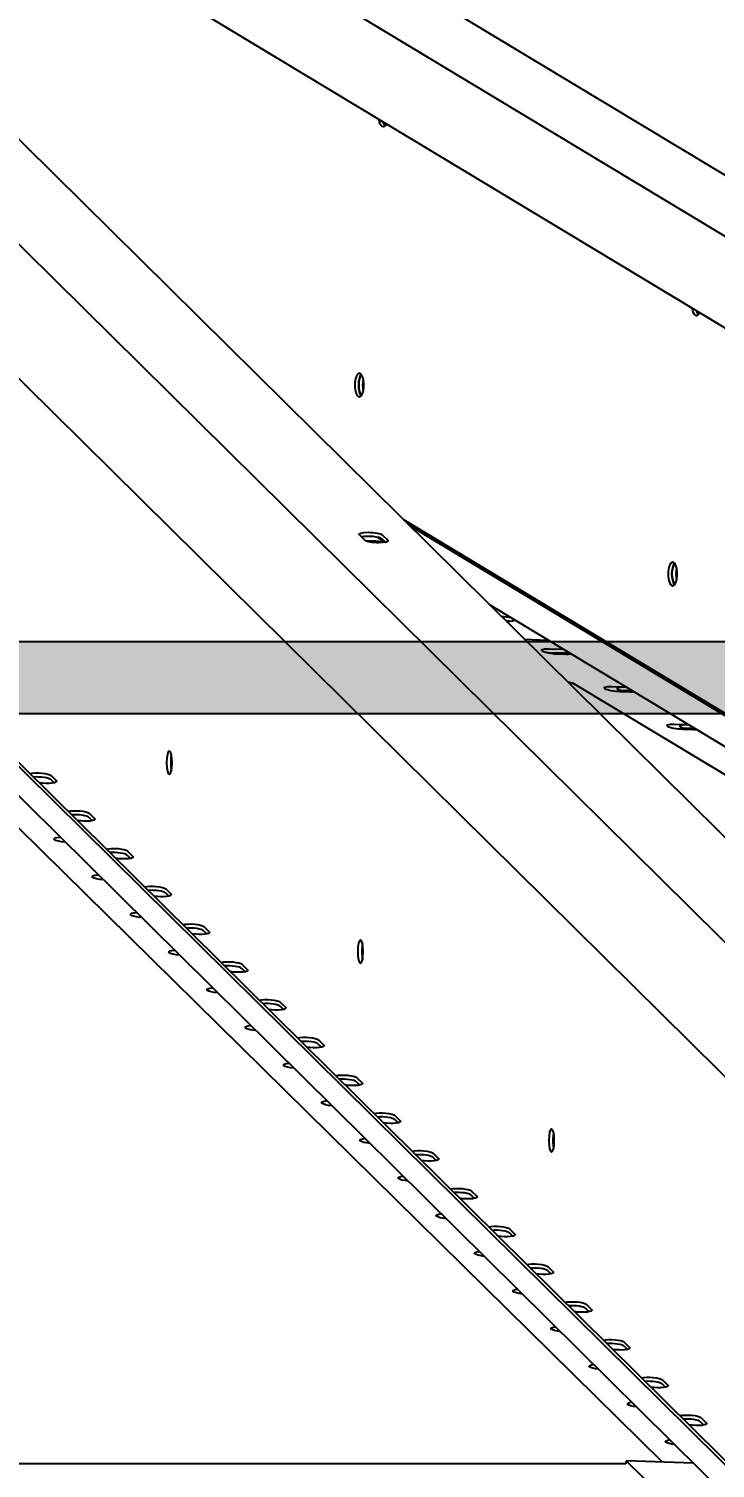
# Model space of a CAD drawing. Header units: millimetres. Extents: x -272986 to 200319, y -34579 to 49604.
# Drawn here: x 8513 to 8922, y 14324 to 15182 of the extents above; entities that cross this region are included whole.
import ezdxf
from ezdxf import colors
from ezdxf.entities.mleader import LeaderData, LeaderLine
from ezdxf.math import Vec2, Vec3

# ---------------------------------------------------------------- set-up
doc = ezdxf.new("R2010")
doc.units = ezdxf.units.MM
doc.layers.get('Defpoints').update_dxf_attribs({"color": 9})
for name, color, linetype in [('X 3001 D', 5, 'Continuous'), ('X 4001 T', 7, 'Continuous'), ('X 5001 H', 8, 'Continuous')]:
    doc.layers.add(name, color=color, linetype=linetype)
doc.layers.add('X 5999 H', color=7, linetype='Continuous', true_color=0xffffff)
doc.styles.add('BIT STD. 2.5', font='isocpeur.ttf', dxfattribs={"height": 2.5})
doc.styles.add('BIT STD. 3.0', font='isocpeur.ttf', dxfattribs={"height": 2.5})
doc.dimstyles.new('BIT STD. 3.0', dxfattribs={"dimtxt": 3, "dimasz": 3, "dimexe": 1, "dimexo": 0.75, "dimgap": 1, "dimtad": 1, "dimdec": 0, "dimdsep": 46, "dimtxsty": 'BIT STD. 3.0', "dimcen": 0, "dimadec": 0, "dimazin": 0, "dimtfac": 1, "dimtdec": 0, "dimtmove": 0, "dimatfit": 3, "dimfxl": 1, "dimtfill": 1, "dimlwd": -1, "dimlwe": -1, "dimarcsym": 0})

# ---------------------------------------------------------------- blocks, each defined once
blk = doc.blocks.new('A$C79477E6E')
at = {"extrusion": (0, 1, 0)}
for p, q in [((306.8524271010428, 1805.919100458366), (1853.595212368677, 276.2519309200525)), ((1916.799257194547, 276.2519309200343), (370.0564719268914, 1805.91910045835)), ((476.9535320341056, 1806.64523979739), (3012.505441377452, 276.9780702590779)), ((3072.557610990709, 276.9780702590597), (537.0057016473402, 1806.645239797375)), ((244.2066694017412, 1787.748446359687), (1790.949454669353, 258.0812768213946)), ((417.6466637249432, 1787.748446359687), (2953.198573068257, 258.0812768213946)), ((294.4142779371068, 1509.580779844307), (1727.061085236201, 92.74999999999272)), ((295.6448912293163, 1505.959664126465), (1724.630160435205, 92.74999999999272)), ((304.6635282589741, 1479.422060064902), (1706.814955150716, 92.74999999999454)), ((937.8569329507045, 1244.387000648647), (2861.240174608814, 84.03363207314942)), ((914.8772025075086, 1232.036001698014), (911.6927320672512, 1235.185316458828)), ((925.3059109528222, 1235.185316458826), (928.4903813930723, 1232.036001698014)), ((941.4698749396703, 1240.813944547395), (2861.163744125439, 82.68632884500585)), ((915.447511664901, 1231.66327895318), (919.8582496613199, 1231.581029343823)), ((922.5951622609391, 1233.753663367399), (926.6055988864136, 1231.33421645373)), ((927.1467079632021, 1230.79908107261), (925.1746265009933, 1232.749391296864)), ((989.3010185121966, 1193.510843669057), (2861.163744125439, 64.23916648433806)), ((999.6659909110203, 1183.582425358347), (999.3340075807209, 1183.588616045539)), ((1023.181205156401, 1172.399574829185), (1010.159834562917, 1172.882303221262)), ((1024.29472111729, 1172.399574829185), (1023.181205156401, 1172.399574829185)), ((1024.414033645626, 1167.358669275063), (1032.913153044865, 1167.200181228158)), ((1037.087834647591, 1164.681647347059), (1024.15871954168, 1164.922744113102)), ((1026.988873693972, 1164.381831343831), (1031.73826075903, 1164.293266747361)), ((1038.117612064376, 1164.060395342483), (1029.635254822264, 1164.218570815648)), ((1049.771640318766, 1156.653001025119), (1049.561141360569, 1156.653001025119)), ((1050.357678527289, 1156.676114329623), (1049.771640318766, 1156.653001025119)), ((621.1174829821102, 1147.102072869598), (1091.818931575119, 683.0552417877425)), ((1035.714765791363, 1147.609491418105), (1038.436157702719, 1147.102072869598)), ((1038.436157702719, 1147.102072869598), (1038.327165427607, 1146.062188972463)), ((1038.436157702719, 1147.102072869598), (1809.889245176972, 683.1419054036032)), ((1061.708470621601, 1144.929394564957), (1069.289137261872, 1144.788033443454)), ((1074.510204446433, 1141.647937855618), (1066.929691798239, 1141.78929610554)), ((1071.687575108579, 1142.302622217832), (1069.099767517149, 1142.350878578482)), ((1099.002907597565, 1122.500119854847), (1106.582474294446, 1122.358779244632)), ((1111.803541479007, 1119.218683656796), (1104.224128774204, 1119.360021395432)), ((1108.978829036259, 1119.873406863884), (1106.392897063201, 1119.921628248781)), ((729.9604485730451, 1087.502466238506), (727.9883671109346, 1089.45277646266)), ((728.1196515627598, 1091.888701624634), (731.3041220030173, 1088.739386863819)), ((752.7066660034579, 1065.007360804117), (750.7345845413474, 1066.957671028273)), ((750.8658689931653, 1069.393596190244), (754.0503394334228, 1066.24428142943)), ((773.6120864235745, 1046.898490755857), (776.7965568638356, 1043.749175995041)), ((775.4528834338598, 1042.512255369733), (773.4808019717493, 1044.462565593891)), ((798.199100864269, 1020.017149935344), (796.2270194021585, 1021.967460159498)), ((796.3583038539837, 1024.403385321473), (799.5427742942375, 1021.254070560664)), ((820.9453182946745, 997.5220445009563), (818.9732368325676, 999.4723547251106)), ((819.1045212843892, 1001.908279887086), (822.2889917246393, 998.7589651262751)), ((841.8507387147947, 979.4131744526967), (845.0352091550485, 976.263859691886)), ((843.6915357250873, 975.0269390665653), (841.7194542629768, 976.9772492907196)), ((866.4377531554892, 952.531833632178), (864.4656716933787, 954.4821438563358)), ((864.5969561452039, 956.9180690183057), (867.7814265854613, 953.7687542574913)), ((889.1839705858984, 930.0367281977906), (887.2118891237842, 931.9870384219503)), ((887.343173575613, 934.4229635839201), (890.5276440158668, 931.2736488231058)), ((911.9301880163039, 907.5416227634032), (909.9581065541897, 909.4919329875629)), ((910.0893910060186, 911.9278581495328), (913.273861446276, 908.7785433887184)), ((934.6764054467094, 885.0465173290158), (932.7043239845989, 886.9968275531755)), ((932.8356084364277, 889.4327527151381), (936.0200788766851, 886.2834379543256)), ((955.5818258668332, 866.9376472807508), (958.7662963070907, 863.7883325199382)), ((957.4226228771186, 862.5514118946303), (955.4505414150008, 864.5017221187882)), ((980.1688403075204, 840.0563064602429), (978.1967588454099, 842.0066166844026)), ((978.3280432972388, 844.4425418463634), (981.5125137374962, 841.2932270855508)), ((1002.91505773793, 817.5612010258556), (1000.942976275812, 819.5115112500152)), ((1001.074260727644, 821.9474364119778), (1004.258731167902, 818.7981216511635)), ((1023.820478158053, 799.4523309775905), (1027.004948598307, 796.3030162167761)), ((1025.661275168335, 795.06609559147), (1023.689193706221, 797.0164058156297)), ((1048.407492598741, 772.5709901570826), (1046.435411136626, 774.5213003812423)), ((1046.566695588459, 776.9572255432049), (1049.751166028716, 773.8079107823905)), ((1069.312913018864, 754.4621201088175), (1072.497383459122, 751.3128053480032)), ((1071.15371002915, 750.0758847226953), (1069.181628567032, 752.026194946855)), ((1093.899927459559, 727.5807792883079), (1091.927845997441, 729.5310895124658)), ((1092.05913044927, 731.9670146744302), (1095.243600889527, 728.8176999136176)), ((1116.646144889964, 705.0856738539205), (1114.67406342785, 707.0359840780784)), ((1114.805347879679, 709.4719092400428), (1117.989818319937, 706.3225944792284)), ((1070.279732697407, 681.8786414011574), (575.7036188273305, 681.8786414011574)), ((1070.37017933626, 683.8203937720154), (1070.231650460908, 681.8786414011556)), ((1110.597535169552, 682.3853433413369), (1070.37017933626, 683.8203937720154)), ((1070.37017933626, 683.8203937720154), (1091.876232634826, 662.6183857643737))]:
    blk.add_line(p, q, dxfattribs=at)
at = {"extrusion": (0, 0, -1)}
for centre, major_axis, ratio, start_param, end_param in [((925.8500070441587, 1485.20133381969), (-8.126832540256146e-14, -6.999999999999866), 0.3826834323651587, -0.7457192521822007, 1.199504857702289), ((928.1597058754487, 1485.201333819696), (3.189892794353e-12, 7.000000000004), 0.3826834323654322, -2.695870529727863, -2.202766231332967), ((1112.287647437173, 1372.725806647713), (2.473576898864848e-13, -6.999999999999679), 0.3826834323651153, -0.7457192521772535, 1.199504857697306), ((1114.597346268445, 1372.725806647713), (3.190114838957925e-12, 6.999999999999383), 0.3826834323654323, -2.695870529731592, -2.202766231337217), ((913.9556740129992, 1324.430273130127), (3.836930773104542e-13, 7.000000000000152), 0.382683432365174, -2.695870529727773, -0.4457221238630469), ((918.499321510044, 1235.18531645891), (-6.989855704458217, 0.3767190342474211), 0.2187356388057269, -0.2415817389162767, 2.900010914673516), ((922.7257238260827, 1230.015757134845), (6.982253733321191, -0.4981293040195822), 0.213941166081191, -2.611172848426426, -0.9195949670414076), ((1098.083615574753, 1211.954745958146), (8.74581039042656e-17, 7.000000000000045), 0.3826834323650872, -4.71238898038469, 1.570796326794897), ((1100.393314406025, 1211.954745958148), (3.295141937087465e-13, 7.000000000000007), 0.382683432365118, -2.695870529731487, -0.4457221238594116), ((996.546246371232, 1182.721282552664), (6.961864500095752, -0.7296867015425097), 0.2004328570434295, -1.207985513909851, -1.065967865608967), ((997.3101907557684, 1185.157207714628), (6.982253733321124, -0.4981293040194217), 0.213941166081191, 0.109429801853957, 1.218414272957076), ((1027.024644233945, 1165.788620045358), (-6.961864500086953, 0.7296867015417483), 0.2004328570434331, -1.976094817313516, 1.165497836276277), ((1034.602424220608, 1162.727933004518), (6.982253733321143, -0.4981293040195786), 0.213941166081191, -2.245285555843314, -1.378684528243168), ((1064.319081209916, 1143.35934533525), (-6.961864500086953, 0.7296867015417483), 0.2004328570434331, -1.976094817313516, 1.165497836276277), ((1071.441497247932, 1140.785843326803), (6.961864500086681, -0.729686701541576), 0.2004328570434329, -1.938345352195637, -1.067722091503502), ((1072.103198781475, 1143.221768488795), (-6.982253733455158, 0.4981293040291459), 0.2139411660811951, -2.051400341229723, -1.933825406382578), ((1101.613518185888, 1120.93007062514), (-6.961864500088748, 0.7296867015419363), 0.2004328570434331, -1.976094817312728, 1.165497836277065), ((1109.395432246372, 1120.792493778656), (-6.98225373332123, 0.4981293040194362), 0.2139411660811951, -1.689925392499131, 1.239903637941747), ((1108.735934223911, 1118.356568616693), (6.961864500088867, -0.7296867015418046), 0.2004328570434329, -1.938515861249403, -1.06776242395887), ((1109.395432246394, 1120.792493778647), (-6.982253733274047, 0.4981293040162252), 0.2139411660811951, -2.0343031637519, -1.934044691585691), ((798.5682924211833, 1099.479218786139), (3.441691376337985e-15, -7.000000000000083), 0.2334453638558737, -4.258603374866173, 2.024581932313414), ((721.313062119978, 1091.888701624628), (6.989855704463917, -0.3767190342481117), 0.2187356388057197, -2.543348018062756, -0.2415817389170831), ((744.0592795503799, 1069.393596190239), (6.989855704464364, -0.376719034248136), 0.2187356388057197, -2.543348018062417, -0.2415817389171271), ((766.8054969807927, 1046.89849075585), (6.989855704464269, -0.3767190342481304), 0.2187356388057197, -2.543348018063065, -0.2415817389171089), ((769.9899674210501, 1043.749175995039), (6.989855704464325, -0.3767190342479748), 0.2187356388057197, -0.241581738915702, 2.060184540232094), ((789.5517144111982, 1024.403385321466), (6.989855704464364, -0.3767190342481355), 0.2187356388057197, -2.543348018063686, -0.2415817389171315), ((792.7361848514556, 1021.254070560652), (6.989855704464325, -0.3767190342479748), 0.2187356388057197, -0.241581738915702, 2.060184540231756), ((782.4040535399581, 1008.783697074598), (-6.982253733319248, 0.4981293040192945), 0.2139411660811951, -1.534908984485837, 1.045708310202525), ((815.4824022818611, 998.7589651262624), (6.989855704464553, -0.3767190342479871), 0.2187356388057197, -0.241581738915702, 2.060184540231271), ((912.2993795732182, 987.0036916142017), (3.552713678800501e-15, -7.000000000000066), 0.2334453638558738, -4.258603374866172, 2.024581932313414), ((805.1549730372972, 986.3544223644894), (-6.982253733319301, 0.4981293040192983), 0.2139411660811951, -1.523783772169908, 1.03458309788656), ((835.0441492720092, 979.4131744526912), (6.989855704464403, -0.376719034248138), 0.2187356388057197, -2.543348018063164, -0.2415817389171053), ((838.2286197122703, 976.2638596918714), (6.989855704464556, -0.376719034247987), 0.2187356388057197, -0.2415817389156283, 2.060184540231352), ((827.9058925346399, 963.9251476543814), (-6.982253733319437, 0.4981293040193081), 0.2139411660811951, -1.512621281060245, 1.023420606776883), ((857.790366702422, 956.9180690183002), (6.989855704464387, -0.3767190342481371), 0.2187356388057197, -2.543348018063188, -0.2415817389170836), ((860.9748371426795, 953.7687542574859), (6.989855704464556, -0.3767190342479871), 0.2187356388057197, -0.2415817389157011, 2.060184540231287), ((880.5365841328276, 934.4229635839129), (6.989855704464333, -0.3767190342481331), 0.2187356388057197, -2.543348018063295, -0.2415817389170201), ((883.7210545730813, 931.2736488230985), (6.989855704464556, -0.3767190342479871), 0.2187356388057197, -0.2415817389157011, 2.060184540231218), ((903.2828015632331, 911.9278581495255), (6.989855704464015, -0.3767190342481163), 0.2187356388057197, -2.543348018063333, -0.2415817389170281), ((906.4672720034905, 908.7785433887111), (6.989855704464553, -0.3767190342479871), 0.2187356388057197, -0.241581738915702, 2.060184540231179), ((926.0290189936386, 889.4327527151381), (6.989855704464164, -0.3767190342481251), 0.2187356388057197, -2.543348018063361, -0.2415817389170654), ((929.213489433896, 886.2834379543237), (6.989855704464553, -0.376719034247987), 0.2187356388057197, -0.2415817389157029, 2.060184540231087), ((1026.030466725249, 874.5281644422776), (3.552713678800501e-15, -7.000000000000066), 0.2334453638558738, -4.258603374866202, 2.024581932313384), ((948.7752364240478, 866.9376472807508), (6.989855704464333, -0.3767190342481331), 0.2187356388057197, -2.543348018063295, -0.2415817389170201), ((951.9597068643016, 863.7883325199364), (6.989855704464325, -0.3767190342479749), 0.2187356388057197, -0.2415817389157011, 2.060184540230896), ((941.6604900213315, 851.7787741038392), (-6.982253733319309, 0.4981293040192993), 0.2139411660811951, -1.456185390563135, 0.9669847162797494), ((971.5214538544533, 844.4425418463634), (6.989855704464591, -0.3767190342481479), 0.2187356388057197, -2.543348018063091, -0.2415817389171329), ((974.7059242947107, 841.2932270855508), (6.989855704464325, -0.3767190342479748), 0.2187356388057197, -0.241581738915702, 2.060184540230996), ((964.4114095186706, 829.3494993937311), (-6.982253733319281, 0.4981293040192968), 0.2139411660811951, -1.444759879110959, 0.9555592048276353), ((994.2676712848588, 821.9474364119778), (6.989855704464182, -0.3767190342481255), 0.2187356388057196, -2.543348018063271, -0.2415817389170205), ((997.4521417251126, 818.7981216511635), (6.989855704464556, -0.3767190342479871), 0.2187356388057197, -0.2415817389157011, 2.060184540230826), ((987.1623290160096, 806.920224683623), (-6.982253733319411, 0.4981293040193063), 0.2139411660811951, -1.433283409912201, 0.9440827356288337), ((1017.013888715264, 799.4523309775905), (6.989855704464482, -0.3767190342481418), 0.2187356388057197, -2.543348018063322, -0.241581738917088), ((1009.913248513349, 784.4909499735131), (-6.982253733319348, 0.4981293040193017), 0.2139411660811951, -1.4217537625566, 0.9325530882732123), ((1039.76010614567, 776.9572255432049), (6.9898557044645, -0.3767190342481428), 0.2187356388057197, -2.543348018063516, -0.2415817389171098), ((1042.944576585927, 773.8079107823905), (6.989855704464556, -0.3767190342479871), 0.2187356388057197, -0.2415817389157011, 2.060184540231126), ((1032.664168010688, 762.061675263405), (-6.982253733319301, 0.4981293040192986), 0.2139411660811951, -1.410168636209649, 0.9209679619262827), ((1062.506323576079, 754.4621201088175), (6.989855704464365, -0.3767190342481354), 0.2187356388057197, -2.543348018063468, -0.2415817389171311), ((1065.690794016333, 751.3128053480032), (6.989855704464556, -0.376719034247987), 0.2187356388057197, -0.2415817389157011, 2.060184540230969), ((1055.415087508027, 739.632400553297), (-6.982253733319388, 0.4981293040193047), 0.2139411660811951, -1.39852564411335, 0.9093249698299668), ((1085.252541006485, 731.9670146744302), (6.989855704464246, -0.3767190342481291), 0.2187356388057197, -2.543348018063579, -0.2415817389171075), ((1088.437011446742, 728.817699913614), (6.989855704464556, -0.3767190342479871), 0.2187356388057197, -0.2415817389157011, 2.060184540230999), ((1078.166007005366, 717.2031258431889), (-6.982253733319363, 0.4981293040193027), 0.2139411660811951, -1.386822307658876, 0.8976216333755294), ((1107.99875843689, 709.4719092400428), (6.989855704464278, -0.3767190342481311), 0.2187356388057197, -2.543348018063691, -0.2415817389170933), ((1111.183228877151, 706.3225944792284), (6.989855704464556, -0.376719034247987), 0.2187356388057197, -0.2415817389156283, 2.060184540231171), ((1100.916926502705, 694.7738511330808), (-6.982253733319371, 0.4981293040193035), 0.2139411660811951, -1.375056049978084, 0.8858553756946947)]:
    blk.add_ellipse(centre, major_axis=major_axis, ratio=ratio, start_param=start_param, end_param=end_param, dxfattribs=at)
for centre, major_axis, ratio, start_param, end_param in [((928.1597058754087, 1485.201333819694), (-2.732924997417285e-12, -7.000000000003025), 0.3826834323654107, -0.938826422261573, -0.4457221238564926), ((1114.597346268427, 1372.725806647713), (-2.878364213643181e-12, -7.00000000000075), 0.382683432365435, -0.9388264222546354, -0.4457221238571554), ((913.9556740129592, 1324.430273130125), (3.845812557301544e-13, -7.000000000000004), 0.3826834323651714, -2.69587052973426, -0.4457221238571814), ((916.2653728442965, 1324.430273130127), (2.784439345759894e-13, -7.000000000001219), 0.3826834323650622, -2.101958186591252, -1.039634466999735), ((918.3680370582188, 1232.749391296944), (6.989855704457993, -0.3767190342474115), 0.218735638805728, 0.2415817389141149, 2.479642777449939), ((1100.393314406003, 1211.954745958146), (3.319566843629218e-13, -6.999999999999735), 0.3826834323651156, -2.695870529733536, -0.4457221238577005), ((1102.703013237315, 1211.954745958148), (2.779998453661392e-13, -6.999999999999702), 0.3826834323650622, -2.101958186598811, -1.03963446699173), ((997.1364065090347, 1182.721282552664), (-6.982253733319788, 0.4981293040191718), 0.2139411660811911, -2.188259565781623, -1.804705604532223), ((996.801560475189, 1185.157207714625), (6.961864500072581, -0.7296867015400813), 0.2004328570434294, -1.177594332778146, -1.126169386918392), ((1026.769330130028, 1163.352694883377), (-6.961864500166365, 0.729686701549926), 0.2004328570434331, -1.165497836276669, -1.061011829433911), ((1071.929414534792, 1140.785843326803), (-6.982253733319599, 0.4981293040191642), 0.2139411660811951, -1.968967824047439, -0.9533330878092612), ((1071.696811351878, 1143.221768488766), (6.961864500090523, -0.7296867015418328), 0.2004328570434329, -2.049334094834361, -1.134080367149329), ((1109.221647999639, 1118.356568616693), (-6.982253733320765, 0.498129304019403), 0.213941166081195, -1.944905654917156, -0.9533330878089229), ((1108.991248327857, 1120.792493778656), (6.961864500088321, -0.7296867015416018), 0.2004328570434329, -2.049413563052005, -1.134250839085648), ((800.99921722219, 1099.479218786144), (1.690869666504114e-13, -6.999999999999988), 0.2334453638558753, -2.02458193231378, -0.8387429988657364), ((800.9992172221719, 1099.479218786139), (4.440892098500626e-16, 7.00000000000079), 0.2334453638558727, 1.117010721276418, 2.302849654728433), ((800.99921722219, 1099.479218786144), (1.699751450701115e-13, -6.999999999998035), 0.2334453638558754, -2.302849654725127, -2.024581932314191), ((800.9992172221682, 1099.479218786148), (-1.691979889528738e-13, 6.999999999986268), 0.2334453638558728, 0.8387429988600781, 1.117010721276395), ((721.1817776681455, 1089.452776462664), (6.989855704464553, -0.3767190342479871), 0.2187356388057197, 0.2415817389157022, 2.102878568817956), ((743.9279950985547, 1066.957671028276), (6.989855704463875, -0.3767190342479503), 0.2187356388057197, 0.2415817389155579, 2.102878568818), ((766.6742125289638, 1044.462565593887), (6.989855704464325, -0.376719034247975), 0.2187356388057197, 0.2415817389157048, 2.102878568818248), ((789.420429959373, 1021.967460159503), (6.989855704463875, -0.3767190342479503), 0.2187356388057197, 0.2415817389154857, 2.102878568818843), ((812.1666473897749, 999.4723547251142), (6.989855704464325, -0.376719034247975), 0.2187356388057197, 0.2415817389156338, 2.102878568818579), ((914.7303043742177, 987.0036916142071), (1.696420781627239e-13, -7.000000000000158), 0.2334453638558753, -2.024581932313736, -0.8387429988621704), ((914.7303043742068, 987.0036916142017), (3.33066907387547e-16, 7.000000000000207), 0.2334453638558727, 1.117010721276379, 2.302849654728881), ((914.7303043742177, 987.0036916141999), (1.697531004651864e-13, -7.000000000009484), 0.2334453638558753, -2.302849654728672, -2.024581932314532), ((914.7303043742031, 987.0036916142108), (-1.687538997430238e-13, 6.999999999987093), 0.2334453638558728, 0.8387429988597432, 1.117010721276323), ((834.912864820184, 976.9772492907268), (6.9898557044641, -0.3767190342479627), 0.2187356388057197, 0.2415817389155585, 2.102878568818279), ((857.6590822505932, 954.4821438563358), (6.989855704464325, -0.376719034247975), 0.2187356388057197, 0.2415817389156338, 2.102878568818352), ((880.4052996810024, 931.9870384219503), (6.989855704464325, -0.376719034247975), 0.2187356388057197, 0.2415817389156338, 2.102878568818352), ((903.1515171114042, 909.4919329875629), (6.989855704464556, -0.376719034247987), 0.2187356388057196, 0.2415817389156288, 2.102878568818265), ((925.8977345418134, 886.9968275531755), (6.989855704464556, -0.376719034247987), 0.2187356388057196, 0.2415817389156288, 2.102878568818265), ((1028.461391526249, 874.5281644422812), (1.690869666504114e-13, -6.999999999999988), 0.2334453638558753, -2.024581932313764, -0.83874299886244), ((1028.461391526238, 874.5281644422776), (2.220446049250313e-16, 7.000000000000207), 0.2334453638558727, 1.11701072127643, 2.30284965472913), ((1028.461391526249, 874.5281644422812), (1.70086167372574e-13, -7.000000000000514), 0.2334453638558753, -2.302849654728469, -2.024581932314186), ((1028.461391526238, 874.5281644422776), (-1.687538997430238e-13, 7.000000000000659), 0.2334453638558727, 0.8387429988599333, 1.117010721276017), ((948.6439519722189, 864.5017221187882), (6.989855704464556, -0.376719034247987), 0.2187356388057196, 0.2415817389156288, 2.102878568818265), ((971.3901694026245, 842.0066166844008), (6.989855704464325, -0.376719034247975), 0.2187356388057197, 0.2415817389156338, 2.102878568818209), ((994.1363868330336, 819.5115112500152), (6.989855704464325, -0.3767190342479749), 0.2187356388057197, 0.241581738915559, 2.102878568818279), ((1016.882604263435, 797.0164058156279), (6.989855704464556, -0.376719034247987), 0.2187356388057196, 0.2415817389156288, 2.102878568818265), ((1039.628821693845, 774.5213003812423), (6.989855704464556, -0.376719034247987), 0.2187356388057196, 0.2415817389156288, 2.102878568818408), ((1062.37503912425, 752.026194946855), (6.989855704464556, -0.376719034247987), 0.2187356388057196, 0.2415817389156288, 2.102878568818341), ((1085.121256554656, 729.5310895124676), (6.989855704464556, -0.376719034247987), 0.2187356388057196, 0.2415817389156288, 2.102878568818341), ((1107.867473985065, 707.0359840780784), (6.989855704464327, -0.3767190342479748), 0.2187356388057197, 0.2415817389156294, 2.102878568818532)]:
    blk.add_ellipse(centre, major_axis=major_axis, ratio=ratio, start_param=start_param, end_param=end_param)
at = {"extrusion": (0, 0, -0.9999999999999999)}
for centre, major_axis, ratio, start_param, end_param in [((911.6459751817129, 1324.430273130125), (2.65911870312916e-16, 7.000000000000068), 0.3826834323651526, -4.71238898038469, 1.570796326794897), ((1072.103198781533, 1143.221768488764), (-6.982253733321023, 0.4981293040194212), 0.2139411660811951, -1.690144677703858, 1.257000815420739), ((724.4975325602318, 1088.739386863812), (6.989855704464783, -0.3767190342479994), 0.2187356388057197, -0.2415817389157011, 2.060184540230813), ((747.2437499906409, 1066.244281429423), (6.989855704464783, -0.3767190342479994), 0.2187356388057197, -0.2415817389157011, 2.060184540231272), ((736.90221454528, 1053.642246494815), (-6.982253733319384, 0.4981293040193043), 0.2139411660811951, -1.557054466359866, 1.067853792076498), ((759.6531340426191, 1031.212971784707), (-6.98225373331942, 0.4981293040193067), 0.2139411660811951, -1.545998652651076, 1.056797978367714), ((850.6568120319753, 941.4958729442733), (-6.982253733319559, 0.4981293040193168), 0.2139411660811951, -1.501419728569513, 1.012219054286127), ((873.4077315293143, 919.0665982341652), (-6.982253733319312, 0.4981293040192992), 0.2139411660811951, -1.49017728097647, 1.00097660669315), ((896.1586510266607, 896.6373235240553), (-6.982253733321365, 0.4981293040194457), 0.2139411660811951, -1.478892050035348, 0.9896913757520287), ((918.9095705239924, 874.2080488139472), (-6.982253733319312, 0.4981293040192992), 0.2139411660811951, -1.467562089362572, 0.9783614150792563), ((1020.198359155522, 796.3030162167779), (6.989855704464783, -0.3767190342479992), 0.2187356388057196, -0.2415817389156292, 2.060184540231027)]:
    blk.add_ellipse(centre, major_axis=major_axis, ratio=ratio, start_param=start_param, end_param=end_param, dxfattribs=at)
at = {"extrusion": (0, 0, -0.9999999999999998)}
for centre, major_axis, ratio, start_param, end_param in [((921.6837919502941, 1232.036001697898), (6.989855704468423, -0.376719034248198), 0.2187356388057194, -0.2415817389161372, 2.900010914673656), ((997.3101907557684, 1185.157207714628), (6.982253733321154, -0.4981293040194241), 0.213941166081191, -1.749797120526714, -0.9038293276633441), ((812.2979318416074, 1001.908279887079), (6.989855704464434, -0.3767190342481391), 0.2187356388057197, -2.543348018063492, -0.2415817389170885)]:
    blk.add_ellipse(centre, major_axis=major_axis, ratio=ratio, start_param=start_param, end_param=end_param, dxfattribs=at)
blk = doc.blocks.new('*D706')
at = {"layer": 'Defpoints', "color": 0, "transparency": 16777216}
for p in [(15596.99999999999, 17732.44809638601), (-1.091393642127514e-10, 13630), (15596.99999999999, 13630)]:
    blk.add_point(p, dxfattribs=at)
at = {"layer": 'X 3001 D', "color": 0, "transparency": 16777216}
for p, q in [((-1.091366087574533e-10, 13675), (-1.088844877758586e-10, 17792.44809638601)), ((15596.99999999999, 13675), (15596.99999999999, 17792.44809638601)), ((179.9999999998911, 17732.44809638601), (15416.99999999999, 17732.44809638601))]:
    blk.add_line(p, q, dxfattribs=at)
for points in [[(179.9999999998911, 17762.44809638601), (179.9999999998911, 17702.44809638601), (-1.08888161716256e-10, 17732.44809638601)], [(15416.99999999999, 17762.44809638601), (15416.99999999999, 17702.44809638601), (15596.99999999999, 17732.44809638601)]]:
    blk.add_solid(points, dxfattribs=at)
at = {"layer": 'X 3001 D', "color": 0, "transparency": 16777216, "insert": (7798.499999999942, 17882.44809638601), "char_height": 150, "attachment_point": 5, "style": 'BIT STD. 3.0', "bg_fill": 3, "box_fill_scale": 1.1, "bg_fill_color": 256, "bg_fill_true_color": 13158600, "bg_fill_transparency": 0}
blk.add_mtext('INTERNAL TANK DIAMETER - %%C15597mm (20 PLATES ROUND)', dxfattribs=at)

msp = doc.modelspace()

# ---------------------------------------------------------------- hatches: boundary and pattern name
at = {"layer": 'X 5999 H', "true_color": 0xc7c8ca}
h = msp.add_hatch(color=9, dxfattribs=at)
h.dxf.hatch_style = 1
edge = h.paths.add_edge_path()
edge.add_line((129.7083314060146, 14816.62214799581), (15668.49627921, 14816.62214799581))
edge.add_arc((15668.49627921, 14795.12214799581), 21.5, -90, 90, ccw=False)
edge.add_line((15668.49627921, 14773.62214799581), (129.7083314060146, 14773.62214799581))
edge.add_arc((129.7083314060146, 14795.12214799581), 21.5, 90, 270, ccw=False)

# ---------------------------------------------------------------- linework, layer by layer
msp.add_lwpolyline([(129.7083314060146, 14816.62214799581), (15668.49627921, 14816.62214799581, -0.9999999999999999), (15668.49627921, 14773.62214799581), (129.7083314060146, 14773.62214799581, -0.9999999999999999)], format="xyb", close=True)

# ---------------------------------------------------------------- block references
at = {"layer": 'X 5001 H', "color": 252}
msp.add_blockref('A$C79477E6E', (7798.499999999898, 13645), dxfattribs=at)

# ---------------------------------------------------------------- next in the draw order: dimensions: what is measured, and where the dimension line sits
at = {"layer": 'X 3001 D'}
dim = msp.add_linear_dim(base=(15596.99999999999, 17732.44809638601), p1=(-1.091393642127514e-10, 13630), p2=(15596.99999999999, 13630), text='INTERNAL TANK DIAMETER - %%C<>mm (20 PLATES ROUND)', dimstyle='BIT STD. 3.0', dxfattribs=at)
dim.commit()
dim.dimension.update_dxf_attribs({"geometry": '*D706', "text_midpoint": (7798.499999999942, 17882.44809638601)})

# ---------------------------------------------------------------- next in the draw order: leaders
at = {"layer": 'X 4001 T'}
ml = msp.add_multileader_mtext('Standard', dxfattribs=at)
ml.set_content('\\pxsm1.15;PERIMETER 2 TIER HANDRAILING TO THE FULL CIRCUMFERENCE OF THE ROOF.\\P(GALV.^I- REFER TO NOTES COLUMN)', color=256, style='BIT STD. 2.5')
ml.set_leader_properties(color=150)
ml.build(insert=Vec2(0, 0))
ml.multileader.update_dxf_attribs({"text_left_attachment_type": 2, "text_right_attachment_type": 2, "dogleg_length": 3, "arrow_head_size": 150, "scale": 60})
ctx = ml.context
ctx.base_point, ctx.scale, ctx.char_height, ctx.arrow_head_size, ctx.landing_gap_size, ctx.plane_origin = Vec3(9707.84575283472, 16572.62908057254), 60, 150, 150, 60, Vec3(14632.82418822104, 17242.74119747708)
ctx.left_attachment, ctx.right_attachment, ctx.text_align_type = 2, 2, 2
notes = []
notes.append((ctx, [(0, (1, 1, 0), (13667.84575283472, 16572.62908057254), (-1, 0), 180, [(0, [(14646.9754121014, 14800.39939443491)], 0, [])])]))
ctx.mtext.insert, ctx.mtext.width, ctx.mtext.defined_height, ctx.mtext.alignment, ctx.mtext.flow_direction = Vec3(13427.84575283472, 16967.62908057254), 3866.662103078794, 1362.970936081278, 3, 5
ctx.mtext.has_bg_fill, ctx.mtext.bg_color, ctx.mtext.bg_scale_factor, ctx.mtext.bg_transparency, ctx.mtext.use_window_bg_color = 1, -1073741824, 1.25, 0, 1
for ctx, leaders in notes:
    for number, flags, end, landing, length, lines in leaders:
        leader = LeaderData()
        leader.index, (leader.has_last_leader_line, leader.has_dogleg_vector, leader.attachment_direction) = number, flags
        leader.last_leader_point, leader.dogleg_vector, leader.dogleg_length = Vec3(end), Vec3(landing), length
        for number, points, colour, breaks in lines:
            line = LeaderLine()
            line.index, line.vertices, line.color, line.breaks = number, Vec3.list(points), colors.encode_raw_color(colour), breaks
            leader.lines.append(line)
        ctx.leaders.append(leader)

doc.saveas('drawing.dxf')
